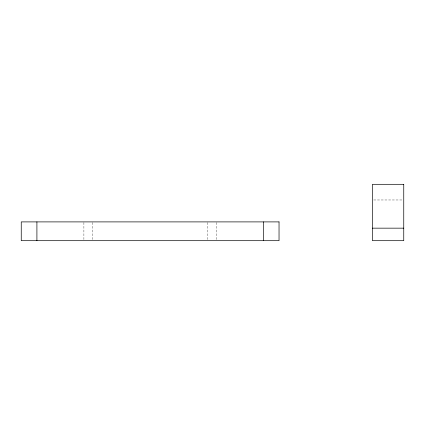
<?xml version="1.0" encoding="UTF-8"?>
<svg xmlns="http://www.w3.org/2000/svg" width="425" height="425" viewBox="0 0 425 425"><rect width="100%" height="100%" fill="white"/><g stroke="black" fill="none" stroke-linecap="round" stroke-linejoin="round"><path stroke-width="0.32" stroke-dasharray="2.12 1.59" d="M373.734 199.973L403.097 199.973M216.389 222.546L216.389 240.04M207.464 222.546L207.464 240.04M92.82 222.546L92.82 240.04M83.895 222.546L83.895 240.04"/><path stroke-width="0.64" d="M372.428 228.161L403.75 228.161M263.373 221.898L263.373 240.688M36.911 221.898L36.911 240.688M403.75 184.312L372.428 184.312L372.428 240.688L403.75 240.688L403.75 184.312M279.034 221.898L21.25 221.898L21.25 240.688L279.034 240.688L279.034 221.898"/></g></svg>
